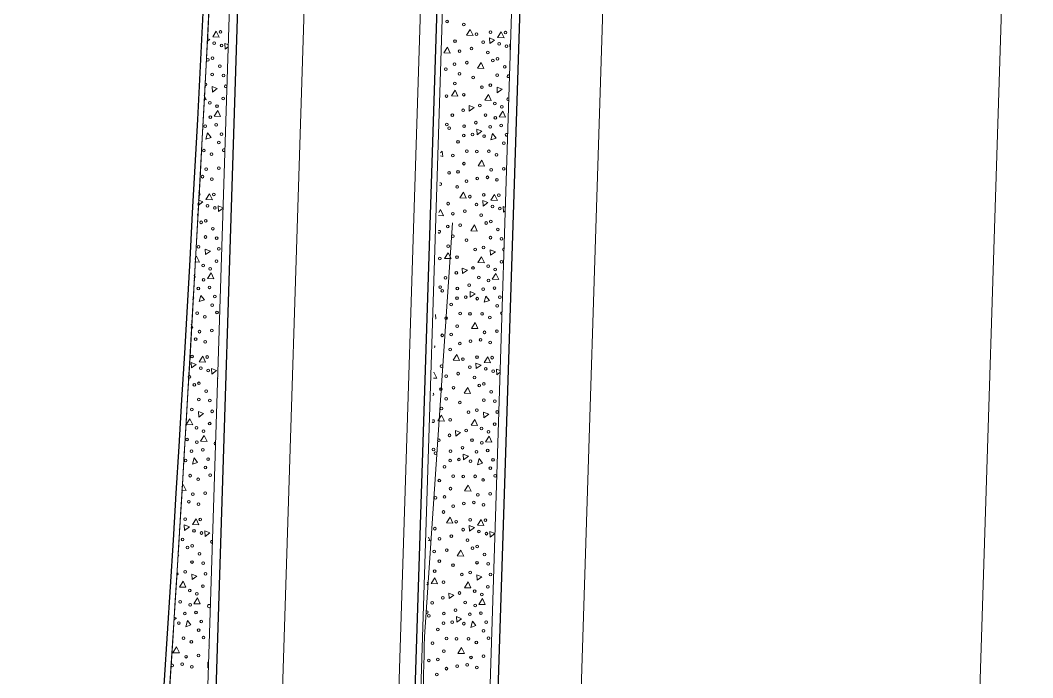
# Model space of a CAD drawing. Extents: x 2536801 to 2538856, y 7112140 to 7131569.
# Drawn here: x 2538020.8 to 2538142.8, y 7125845.1 to 7125924.3 of the extents above; entities that cross this region are included whole.
import ezdxf

# ---------------------------------------------------------------- set-up
doc = ezdxf.new("R2010")
doc.units = 0
doc.header["$LTSCALE"] = 100
doc.header["$MEASUREMENT"] = 0
for name, color, linetype, lineweight in [('D_BOC_FR', 3, 'Continuous', 13), ('D_BOC_RMP', 1, 'Continuous', 13), ('D_EOS_ML', 7, 'Continuous', 30), ('D_EOS_RMP', 1, 'Continuous', 30), ('D_EOT_ML', 7, 'Continuous', 13), ('D_EOT_RMP', 1, 'Continuous', 13), ('D_FOC_FR', 3, 'Continuous', 30), ('D_MBGF', 20, 'Continuous', 0), ('D_RIPRAP_1', 7, 'Continuous', 0)]:
    doc.layers.add(name, color=color, linetype=linetype, lineweight=lineweight)
doc.linetypes.add('mbgf', pattern='A,1,-0.5,[46,dgnlstyle-BGELINES.shx,S=0.008,R=0,X=0,Y=0],-0.5,1', length=3)

msp = doc.modelspace()

# ---------------------------------------------------------------- linework, layer by layer
at = {"layer": 'D_BOC_FR', "lineweight": 0}
msp.add_arc((2532012.76, 7126234.27), 6038.67, 354.749744, 357.708706, dxfattribs=at)
at = {"layer": 'D_BOC_RMP', "lineweight": 0}
msp.add_line((2538068.7, 7125832.06), (2538079.4, 7126168.01), dxfattribs=at)
at = {"layer": 'D_EOS_ML'}
msp.add_line((2538067.89, 7125513.53), (2538140.93, 7127805.87), dxfattribs=at)
at = {"layer": 'D_EOS_RMP'}
for p, q in [((2538060.01, 7125580.21), (2538078.74, 7126168.03)), ((2538036.02, 7125580.98), (2538052.32, 7126092.71))]:
    msp.add_line(p, q, dxfattribs=at)
at = {"layer": 'D_EOT_ML'}
for p, q in [((2538066.91, 7125168.89), (2538160.45, 7128104.69)), ((2537846.56, 7116745.74), (2538208.43, 7128103.16))]:
    msp.add_line(p, q, dxfattribs=at)
at = {"layer": 'D_EOT_RMP'}
for p, q in [((2538044.02, 7125580.72), (2538062.75, 7126168.69)), ((2538058.01, 7125580.28), (2538076.74, 7126168.24))]:
    msp.add_line(p, q, dxfattribs=at)
at = {"layer": 'D_FOC_FR'}
msp.add_arc((2532012.76, 7126234.27), 6038, 354.749744, 358.175031, dxfattribs=at)
at = {"layer": 'D_MBGF', "linetype": 'mbgf', "lineweight": 13, "ltscale": 0.025}
msp.add_line((2538069.52, 7125850.04), (2538072.88, 7125899.93), dxfattribs=at)
msp.add_arc((2536566.8, 7125880.06), 1503, 358.16943, 358.85561, dxfattribs=at)
at = {"layer": 'D_RIPRAP_1', "color": 7, "linetype": 'Continuous', "lineweight": 0}
for p, q in [((2538071.46, 7125908.38), (2538071.65, 7125908.56)), ((2538071.65, 7125908.56), (2538071.71, 7125907.93)), ((2538071.71, 7125907.93), (2538071.45, 7125907.99)), ((2538070.9, 7125888.34), (2538070.83, 7125888.36)), ((2538070.84, 7125888.88), (2538070.9, 7125888.34))]:
    msp.add_line(p, q, dxfattribs=at)
at = {"layer": 'D_RIPRAP_1', "color": 7, "lineweight": 0, "flags": 128}
for points in [[(2538032.68, 7125758.76), (2538040.68, 7125758.51), (2538048.14, 7125992.79), (2538053.98, 7126176.03), (2538052.97, 7126176.06), (2538048.7, 7126041.95)], [(2538060.38, 7125513.77), (2538066.89, 7125513.56), (2538077.35, 7125841.79), (2538087.73, 7126167.74), (2538079.74, 7126168)]]:
    msp.add_lwpolyline(points, dxfattribs=at)
at = {"layer": 'D_RIPRAP_1', "color": 7, "linetype": 'Continuous', "lineweight": 0, "flags": 128}
for points in [[(2538075.37, 7125922.49), (2538074.59, 7125922.53), (2538075.03, 7125923.22)], [(2538044.76, 7125922.29), (2538043.98, 7125922.33), (2538044.42, 7125923.02)], [(2538077.39, 7125921.54), (2538077.35, 7125922.21), (2538077.97, 7125921.96)], [(2538079.11, 7125922.21), (2538078.33, 7125922.25), (2538078.77, 7125922.94)], [(2538076.68, 7125918.52), (2538075.91, 7125918.56), (2538076.35, 7125919.25)], [(2538043.94, 7125915.69), (2538043.9, 7125916.36), (2538044.52, 7125916.12)], [(2538073.53, 7125915.19), (2538072.76, 7125915.22), (2538073.2, 7125915.92)], [(2538078.29, 7125915.61), (2538078.26, 7125916.28), (2538078.87, 7125916.04)], [(2538077.55, 7125914.69), (2538076.77, 7125914.72), (2538077.21, 7125915.41)], [(2538044.93, 7125912.76), (2538044.15, 7125912.79), (2538044.59, 7125913.48)], [(2538074.91, 7125913.39), (2538074.88, 7125914.06), (2538075.49, 7125913.82)], [(2538079.28, 7125912.68), (2538078.5, 7125912.71), (2538078.94, 7125913.4)], [(2538075.85, 7125910.55), (2538075.81, 7125911.22), (2538076.43, 7125910.98)], [(2538043.8, 7125910.22), (2538043.16, 7125910.01), (2538043.37, 7125910.76)], [(2538078.15, 7125910.14), (2538077.52, 7125909.93), (2538077.72, 7125910.68)], [(2538076.76, 7125906.76), (2538075.98, 7125906.8), (2538076.42, 7125907.49)], [(2538074.55, 7125902.91), (2538073.78, 7125902.94), (2538074.22, 7125903.64)], [(2538043.94, 7125902.71), (2538043.17, 7125902.74), (2538043.61, 7125903.44)], [(2538076.57, 7125901.95), (2538076.54, 7125902.62), (2538077.15, 7125902.38)], [(2538078.3, 7125902.63), (2538077.52, 7125902.66), (2538077.96, 7125903.36)], [(2538075.87, 7125898.94), (2538075.09, 7125898.97), (2538075.53, 7125899.67)], [(2538043.13, 7125896.1), (2538043.09, 7125896.77), (2538043.71, 7125896.53)], [(2538072.72, 7125895.61), (2538071.94, 7125895.64), (2538072.38, 7125896.33)], [(2538077.48, 7125896.02), (2538077.44, 7125896.69), (2538078.06, 7125896.45)], [(2538076.74, 7125895.1), (2538075.96, 7125895.13), (2538076.4, 7125895.83)], [(2538044.12, 7125893.17), (2538043.34, 7125893.2), (2538043.78, 7125893.9)], [(2538074.1, 7125893.81), (2538074.07, 7125894.48), (2538074.68, 7125894.24)], [(2538078.47, 7125893.09), (2538077.69, 7125893.12), (2538078.13, 7125893.82)], [(2538075.03, 7125890.97), (2538075, 7125891.64), (2538075.61, 7125891.39)], [(2538042.99, 7125890.64), (2538042.35, 7125890.43), (2538042.56, 7125891.17)], [(2538077.34, 7125890.56), (2538076.7, 7125890.35), (2538076.91, 7125891.09)], [(2538075.94, 7125887.18), (2538075.17, 7125887.21), (2538075.61, 7125887.91)], [(2538073.74, 7125883.32), (2538072.96, 7125883.36), (2538073.4, 7125884.05)], [(2538041.41, 7125882.44), (2538041.37, 7125883.11), (2538041.99, 7125882.87)], [(2538043.13, 7125883.12), (2538042.35, 7125883.16), (2538042.79, 7125883.85)], [(2538075.76, 7125882.36), (2538075.72, 7125883.03), (2538076.34, 7125882.79)], [(2538077.48, 7125883.04), (2538076.7, 7125883.08), (2538077.14, 7125883.77)], [(2538043.87, 7125881.7), (2538043.83, 7125882.37), (2538044.45, 7125882.13)], [(2538075.06, 7125879.35), (2538074.28, 7125879.39), (2538074.72, 7125880.08)], [(2538042.31, 7125876.52), (2538042.28, 7125877.19), (2538042.89, 7125876.95)], [(2538071.91, 7125876.02), (2538071.13, 7125876.05), (2538071.57, 7125876.75)], [(2538076.67, 7125876.44), (2538076.63, 7125877.11), (2538077.25, 7125876.87)], [(2538041.57, 7125875.6), (2538040.79, 7125875.63), (2538041.23, 7125876.32)], [(2538075.92, 7125875.52), (2538075.15, 7125875.55), (2538075.58, 7125876.24)], [(2538043.3, 7125873.59), (2538042.53, 7125873.62), (2538042.97, 7125874.31)], [(2538073.29, 7125874.22), (2538073.25, 7125874.89), (2538073.87, 7125874.65)], [(2538077.65, 7125873.51), (2538076.88, 7125873.54), (2538077.32, 7125874.23)], [(2538074.22, 7125871.38), (2538074.18, 7125872.05), (2538074.8, 7125871.81)], [(2538042.17, 7125871.05), (2538041.54, 7125870.84), (2538041.74, 7125871.59)], [(2538076.52, 7125870.97), (2538075.89, 7125870.76), (2538076.09, 7125871.51)], [(2538075.13, 7125867.59), (2538074.35, 7125867.63), (2538074.79, 7125868.32)], [(2538040.6, 7125862.86), (2538040.56, 7125863.53), (2538041.18, 7125863.29)], [(2538042.32, 7125863.54), (2538041.54, 7125863.57), (2538041.98, 7125864.27)], [(2538072.93, 7125863.74), (2538072.15, 7125863.77), (2538072.59, 7125864.46)], [(2538074.95, 7125862.78), (2538074.91, 7125863.45), (2538075.53, 7125863.21)], [(2538076.67, 7125863.46), (2538075.89, 7125863.49), (2538076.33, 7125864.19)], [(2538043.06, 7125862.12), (2538043.02, 7125862.79), (2538043.64, 7125862.55)], [(2538077.41, 7125862.04), (2538077.37, 7125862.71), (2538077.99, 7125862.47)], [(2538074.25, 7125859.77), (2538073.47, 7125859.8), (2538073.91, 7125860.49)], [(2538041.5, 7125856.93), (2538041.47, 7125857.6), (2538042.08, 7125857.36)], [(2538075.85, 7125856.85), (2538075.82, 7125857.52), (2538076.43, 7125857.28)], [(2538040.76, 7125856.01), (2538039.98, 7125856.04), (2538040.42, 7125856.74)], [(2538071.1, 7125856.44), (2538070.32, 7125856.47), (2538070.76, 7125857.16)], [(2538075.11, 7125855.93), (2538074.33, 7125855.96), (2538074.77, 7125856.66)], [(2538072.48, 7125854.64), (2538072.44, 7125855.31), (2538073.06, 7125855.07)], [(2538042.49, 7125854), (2538041.71, 7125854.03), (2538042.15, 7125854.73)], [(2538076.84, 7125853.92), (2538076.06, 7125853.95), (2538076.5, 7125854.65)], [(2538073.41, 7125851.8), (2538073.37, 7125852.47), (2538073.99, 7125852.22)], [(2538041.36, 7125851.47), (2538040.73, 7125851.26), (2538040.93, 7125852)], [(2538075.71, 7125851.39), (2538075.08, 7125851.18), (2538075.28, 7125851.92)], [(2538039.97, 7125848.09), (2538039.19, 7125848.12), (2538039.63, 7125848.82)], [(2538074.32, 7125848.01), (2538073.54, 7125848.04), (2538073.98, 7125848.74)]]:
    msp.add_lwpolyline(points, close=True, dxfattribs=at)
for points in [[(2538043.35, 7125922.15), (2538043.62, 7125922.04), (2538043.33, 7125921.84)], [(2538045.86, 7125921.14), (2538045.49, 7125920.87), (2538045.46, 7125921.54), (2538045.87, 7125921.38)], [(2538071.85, 7125920.43), (2538072.28, 7125921.1), (2538072.61, 7125920.38), (2538071.85, 7125920.41)], [(2538079.86, 7125920.81), (2538079.85, 7125920.79), (2538079.81, 7125921.46), (2538079.88, 7125921.43)], [(2538042.96, 7125915.28), (2538043.2, 7125914.77), (2538042.93, 7125914.78)], [(2538042.24, 7125902.68), (2538042.8, 7125902.46), (2538042.22, 7125902.03), (2538042.21, 7125902.24)], [(2538045.24, 7125901.7), (2538044.68, 7125901.29), (2538044.65, 7125901.96), (2538045.24, 7125901.72)], [(2538071.23, 7125901.16), (2538071.46, 7125901.52), (2538071.8, 7125900.79), (2538071.22, 7125900.82)], [(2538079.24, 7125901.36), (2538079.03, 7125901.21), (2538079, 7125901.88), (2538079.26, 7125901.77)], [(2538041.83, 7125895.56), (2538042.05, 7125895.91), (2538042.38, 7125895.18), (2538041.81, 7125895.21)], [(2538041.38, 7125887.72), (2538041.59, 7125887.26), (2538041.35, 7125887.27)], [(2538070.62, 7125881.89), (2538070.65, 7125881.93), (2538070.99, 7125881.21), (2538070.6, 7125881.22)], [(2538078.63, 7125881.92), (2538078.22, 7125881.62), (2538078.18, 7125882.29), (2538078.63, 7125882.12)], [(2538040.25, 7125868.1), (2538040.44, 7125868.4), (2538040.78, 7125867.67), (2538040.23, 7125867.7)], [(2538069.99, 7125862.03), (2538070.18, 7125861.62), (2538069.97, 7125861.63)], [(2538039.79, 7125860.07), (2538039.89, 7125859.85), (2538039.78, 7125859.85)], [(2538039.34, 7125852.42), (2538039.64, 7125852.3), (2538039.31, 7125852.07)], [(2538043.47, 7125846.35), (2538043.41, 7125846.31), (2538043.38, 7125846.98), (2538043.49, 7125846.93)]]:
    msp.add_lwpolyline(points, dxfattribs=at)
at = {"layer": 'D_RIPRAP_1', "color": 7, "linetype": 'Continuous', "lineweight": 0}
for centre in [(2538072.23, 7125924.18), (2538044.93, 7125922.93), (2538074.25, 7125923.83), (2538073.19, 7125921.83), (2538075.78, 7125922.67), (2538076.6, 7125921.71), (2538077.46, 7125922.9), (2538079.28, 7125922.85), (2538044.16, 7125921.58), (2538045.06, 7125921.3), (2538073.75, 7125920.62), (2538075.19, 7125920.92), (2538078.52, 7125921.5), (2538079.41, 7125921.22), (2538043.4, 7125919.57), (2538043.96, 7125919.76), (2538077.15, 7125920.45), (2538077.75, 7125919.49), (2538078.31, 7125919.68), (2538044.83, 7125918.8), (2538072.1, 7125918.44), (2538073.12, 7125919.06), (2538074.63, 7125919.23), (2538079.18, 7125918.72), (2538043.93, 7125917.8), (2538045.28, 7125917.68), (2538073.74, 7125917.89), (2538075.39, 7125917.43), (2538078.28, 7125917.72), (2538073.17, 7125916.71), (2538076.44, 7125916.29), (2538077.45, 7125916.53), (2538043.65, 7125914.39), (2538045.25, 7125914.9), (2538072.18, 7125915.21), (2538074.24, 7125915.37), (2538044.5, 7125913.98), (2538074.17, 7125913.49), (2538076.18, 7125914.07), (2538078, 7125914.31), (2538078.85, 7125913.9), (2538043.7, 7125912.66), (2538072.87, 7125912.9), (2538075.7, 7125912), (2538076.86, 7125912.92), (2538078.05, 7125912.58), (2538043.07, 7125911.58), (2538044.4, 7125911.74), (2538072.22, 7125911.77), (2538072.48, 7125911.33), (2538074.28, 7125911.58), (2538077.42, 7125911.5), (2538078.76, 7125911.66), (2538044.73, 7125909.6), (2538045.05, 7125910.62), (2538073.55, 7125909.69), (2538074.24, 7125910.44), (2538075.3, 7125910.56), (2538076.69, 7125910.38), (2538079.08, 7125909.52), (2538042.91, 7125908.63), (2538074.61, 7125908.57), (2538075.82, 7125908.53), (2538077.26, 7125908.55), (2538043.85, 7125908.19), (2538072.92, 7125908.03), (2538074.27, 7125907.06), (2538078.2, 7125908.11), (2538043.21, 7125906.39), (2538044.71, 7125906.53), (2538072.47, 7125905.95), (2538073.55, 7125906.06), (2538077.56, 7125906.31), (2538079.06, 7125906.45), (2538042.74, 7125905.49), (2538043.89, 7125905.19), (2538074.59, 7125904.95), (2538075.88, 7125905.27), (2538077.09, 7125905.41), (2538078.25, 7125905.11), (2538073.44, 7125904.25), (2538044.12, 7125903.34), (2538072.38, 7125902.24), (2538074.97, 7125903.08), (2538076.65, 7125903.31), (2538078.47, 7125903.26), (2538043.35, 7125901.99), (2538044.25, 7125901.72), (2538072.93, 7125901.03), (2538074.37, 7125901.33), (2538075.79, 7125902.12), (2538077.7, 7125901.91), (2538078.6, 7125901.64), (2538042.58, 7125899.99), (2538043.14, 7125900.18), (2538076.34, 7125900.86), (2538076.94, 7125899.91), (2538077.5, 7125900.1), (2538044.01, 7125899.22), (2538072.31, 7125899.48), (2538073.81, 7125899.64), (2538078.36, 7125899.14), (2538043.12, 7125898.22), (2538044.46, 7125898.09), (2538072.93, 7125898.31), (2538074.57, 7125897.85), (2538077.47, 7125898.14), (2538078.81, 7125898.01), (2538042.28, 7125897.03), (2538044.73, 7125896.79), (2538072.36, 7125897.12), (2538075.63, 7125896.7), (2538076.63, 7125896.95), (2538044.44, 7125895.31), (2538071.37, 7125895.63), (2538073.43, 7125895.78), (2538078.79, 7125895.23), (2538042.83, 7125894.8), (2538043.68, 7125894.39), (2538073.35, 7125893.9), (2538075.36, 7125894.49), (2538077.18, 7125894.72), (2538078.04, 7125894.31), (2538042.89, 7125893.07), (2538072.05, 7125893.31), (2538074.89, 7125892.42), (2538076.05, 7125893.34), (2538077.24, 7125892.99), (2538042.25, 7125892), (2538043.59, 7125892.15), (2538071.41, 7125892.19), (2538071.66, 7125891.74), (2538073.47, 7125892), (2538076.6, 7125891.92), (2538077.94, 7125892.07), (2538043.91, 7125890.02), (2538044.24, 7125891.04), (2538072.74, 7125890.1), (2538073.43, 7125890.85), (2538074.48, 7125890.98), (2538075.88, 7125890.79), (2538078.59, 7125890.96), (2538042.1, 7125889.05), (2538044.5, 7125889.11), (2538073.8, 7125888.99), (2538075, 7125888.95), (2538076.45, 7125888.97), (2538078.26, 7125889.94), (2538043.03, 7125888.6), (2538072.11, 7125888.44), (2538077.39, 7125888.52), (2538042.4, 7125886.81), (2538043.89, 7125886.95), (2538071.66, 7125886.37), (2538072.74, 7125886.47), (2538073.45, 7125887.48), (2538076.75, 7125886.73), (2538078.25, 7125886.87), (2538041.93, 7125885.91), (2538043.08, 7125885.6), (2538073.78, 7125885.37), (2538075.06, 7125885.68), (2538076.28, 7125885.83), (2538077.43, 7125885.52), (2538072.62, 7125884.66), (2538041.49, 7125883.81), (2538043.31, 7125883.76), (2538071.57, 7125882.66), (2538074.15, 7125883.5), (2538075.84, 7125883.73), (2538077.66, 7125883.68), (2538042.54, 7125882.41), (2538043.43, 7125882.13), (2538072.12, 7125881.44), (2538073.56, 7125881.75), (2538074.98, 7125882.54), (2538076.89, 7125882.33), (2538077.79, 7125882.05), (2538041.77, 7125880.4), (2538042.33, 7125880.59), (2538075.53, 7125881.28), (2538076.12, 7125880.32), (2538076.68, 7125880.51), (2538043.2, 7125879.63), (2538071.5, 7125879.89), (2538073, 7125880.06), (2538077.55, 7125879.55), (2538042.3, 7125878.63), (2538043.65, 7125878.51), (2538072.12, 7125878.72), (2538073.76, 7125878.26), (2538076.66, 7125878.55), (2538078, 7125878.43), (2538041.47, 7125877.44), (2538043.92, 7125877.21), (2538071.55, 7125877.54), (2538074.82, 7125877.12), (2538075.82, 7125877.36), (2538078.27, 7125877.13), (2538043.62, 7125875.73), (2538072.62, 7125876.2), (2538077.97, 7125875.65), (2538042.02, 7125875.22), (2538042.87, 7125874.81), (2538072.54, 7125874.32), (2538074.55, 7125874.9), (2538076.37, 7125875.14), (2538077.22, 7125874.73), (2538040.89, 7125873.83), (2538042.07, 7125873.49), (2538071.24, 7125873.72), (2538075.24, 7125873.75), (2538076.42, 7125873.41), (2538041.44, 7125872.41), (2538042.78, 7125872.57), (2538070.59, 7125872.6), (2538070.85, 7125872.16), (2538072.66, 7125872.41), (2538074.08, 7125872.83), (2538075.79, 7125872.33), (2538077.13, 7125872.49), (2538040.72, 7125871.29), (2538043.42, 7125871.45), (2538071.93, 7125870.52), (2538072.62, 7125871.27), (2538073.67, 7125871.39), (2538075.07, 7125871.21), (2538077.77, 7125871.37), (2538041.28, 7125869.46), (2538043.1, 7125870.43), (2538043.69, 7125869.52), (2538072.98, 7125869.4), (2538074.19, 7125869.36), (2538075.63, 7125869.38), (2538077.45, 7125870.35), (2538078.04, 7125869.44), (2538042.22, 7125869.02), (2538071.3, 7125868.86), (2538076.57, 7125868.94), (2538041.58, 7125867.22), (2538043.08, 7125867.36), (2538070.84, 7125866.78), (2538071.93, 7125866.89), (2538072.64, 7125867.89), (2538075.93, 7125867.14), (2538077.43, 7125867.28), (2538041.12, 7125866.32), (2538042.27, 7125866.02), (2538072.96, 7125865.78), (2538074.25, 7125866.1), (2538075.47, 7125866.24), (2538076.62, 7125865.94), (2538071.81, 7125865.08), (2538040.67, 7125864.22), (2538042.49, 7125864.17), (2538073.34, 7125863.91), (2538075.02, 7125864.14), (2538076.85, 7125864.09), (2538041.73, 7125862.82), (2538042.62, 7125862.55), (2538070.75, 7125863.07), (2538072.75, 7125862.16), (2538074.16, 7125862.95), (2538076.08, 7125862.74), (2538076.97, 7125862.47), (2538040.36, 7125861.77), (2538040.96, 7125860.81), (2538041.52, 7125861.01), (2538071.31, 7125861.86), (2538074.71, 7125861.69), (2538075.31, 7125860.73), (2538075.87, 7125860.93), (2538042.39, 7125860.05), (2538070.68, 7125860.31), (2538072.19, 7125860.47), (2538076.74, 7125859.97), (2538041.49, 7125859.05), (2538042.84, 7125858.92), (2538071.3, 7125859.14), (2538072.95, 7125858.68), (2538075.84, 7125858.97), (2538077.19, 7125858.84), (2538040.66, 7125857.86), (2538043.11, 7125857.62), (2538070.74, 7125857.95), (2538074, 7125857.53), (2538075.01, 7125857.78), (2538077.46, 7125857.54), (2538042.81, 7125856.14), (2538071.81, 7125856.61), (2538077.16, 7125856.06), (2538041.21, 7125855.63), (2538042.06, 7125855.22), (2538071.73, 7125854.73), (2538073.74, 7125855.32), (2538075.56, 7125855.55), (2538076.41, 7125855.14), (2538040.07, 7125854.25), (2538041.26, 7125853.9), (2538070.43, 7125854.14), (2538074.42, 7125854.17), (2538075.61, 7125853.82), (2538040.63, 7125852.83), (2538041.97, 7125852.98), (2538070.04, 7125852.57), (2538071.84, 7125852.83), (2538073.26, 7125853.25), (2538074.98, 7125852.75), (2538076.32, 7125852.9), (2538039.9, 7125851.7), (2538042.61, 7125851.87), (2538071.12, 7125850.93), (2538071.8, 7125851.68), (2538072.86, 7125851.81), (2538074.25, 7125851.62), (2538076.96, 7125851.79), (2538040.47, 7125849.88), (2538042.29, 7125850.85), (2538042.87, 7125849.94), (2538072.17, 7125849.82), (2538073.38, 7125849.78), (2538074.82, 7125849.8), (2538076.64, 7125850.77), (2538077.22, 7125849.86), (2538041.41, 7125849.43), (2538070.48, 7125849.27), (2538075.76, 7125849.35), (2538040.77, 7125847.64), (2538042.27, 7125847.78), (2538071.11, 7125847.3), (2538071.83, 7125848.31), (2538075.12, 7125847.56), (2538076.62, 7125847.7), (2538040.3, 7125846.74), (2538041.46, 7125846.43), (2538070.03, 7125847.2), (2538072.15, 7125846.2), (2538073.44, 7125846.51), (2538074.65, 7125846.66), (2538075.81, 7125846.35), (2538071, 7125845.49)]:
    msp.add_circle(centre, 0.163, dxfattribs=at)
at = {"layer": 'D_RIPRAP_1', "color": 7, "lineweight": 0, "extrusion": (0, 0, -1)}
msp.add_arc((-2532012.76, 7126234.27), 6038.67, 182.291294, 184.516332, dxfattribs=at)
at = {"layer": 'D_RIPRAP_1', "color": 7, "linetype": 'Continuous', "lineweight": 0}
for centre, radius, start, end in [((2538079.63, 7125917.6), 0.163, 32.2857, 324.0644), ((2538043.1, 7125916.61), 0.163, 244.7262, 108.7128), ((2538045.55, 7125916.38), 0.163, 9.5432, 346.807), ((2538079.6, 7125914.82), 0.163, 61.2754, 295.0748), ((2538079.4, 7125910.54), 0.163, 31.0269, 325.3232), ((2538045.31, 7125908.69), 0.163, 21.3458, 335.0044), ((2538071.42, 7125904.59), 0.163, 240.0506, 116.2996), ((2538042.3, 7125903.39), 0.163, 258.9761, 94.4629), ((2538041.99, 7125900.94), 0.163, 331.2216, 22.2174), ((2538071.29, 7125898.85), 0.163, 215.5549, 140.7952), ((2538079.08, 7125896.71), 0.163, 83.869, 272.4812), ((2538041.7, 7125893.42), 0.163, 268.9679, 84.4711), ((2538041.53, 7125890.87), 0.163, 277.3687, 76.0702), ((2538078.85, 7125889.03), 0.163, 87.3706, 268.9796), ((2538070.61, 7125885), 0.163, 311.5042, 44.846), ((2538041.18, 7125881.36), 0.163, 183.3668, 170.0722), ((2538044.71, 7125881.06), 0.163, 138.7368, 217.6133), ((2538070.48, 7125879.27), 0.163, 289.4565, 66.8937), ((2538070.56, 7125876.04), 0.163, 218.7736, 137.5766), ((2538044.36, 7125873.32), 0.199, 96.6546, 259.6956), ((2538039.81, 7125863.03), 0.163, 335.6552, 17.7838), ((2538043.89, 7125861.48), 0.163, 65.5147, 290.8354), ((2538039.65, 7125857.61), 0.163, 266.9776, 86.4614), ((2538069.75, 7125856.46), 0.163, 291.6463, 64.7039), ((2538039.39, 7125855.4), 0.163, 325.6133, 27.8257), ((2538043.55, 7125853.74), 0.199, 34.8976, 321.4525), ((2538077.9, 7125853.66), 0.199, 151.0016, 205.3485), ((2538069.78, 7125853.02), 0.163, 238.8277, 117.5224), ((2538039.03, 7125849.86), 0.163, 320.0537, 32.0663), ((2538043.7, 7125849.02), 0.163, 148.1203, 208.2298), ((2538039.09, 7125846.59), 0.163, 198.3645, 153.7556)]:
    msp.add_arc(centre, radius, start, end, dxfattribs=at)

doc.saveas('drawing.dxf')
